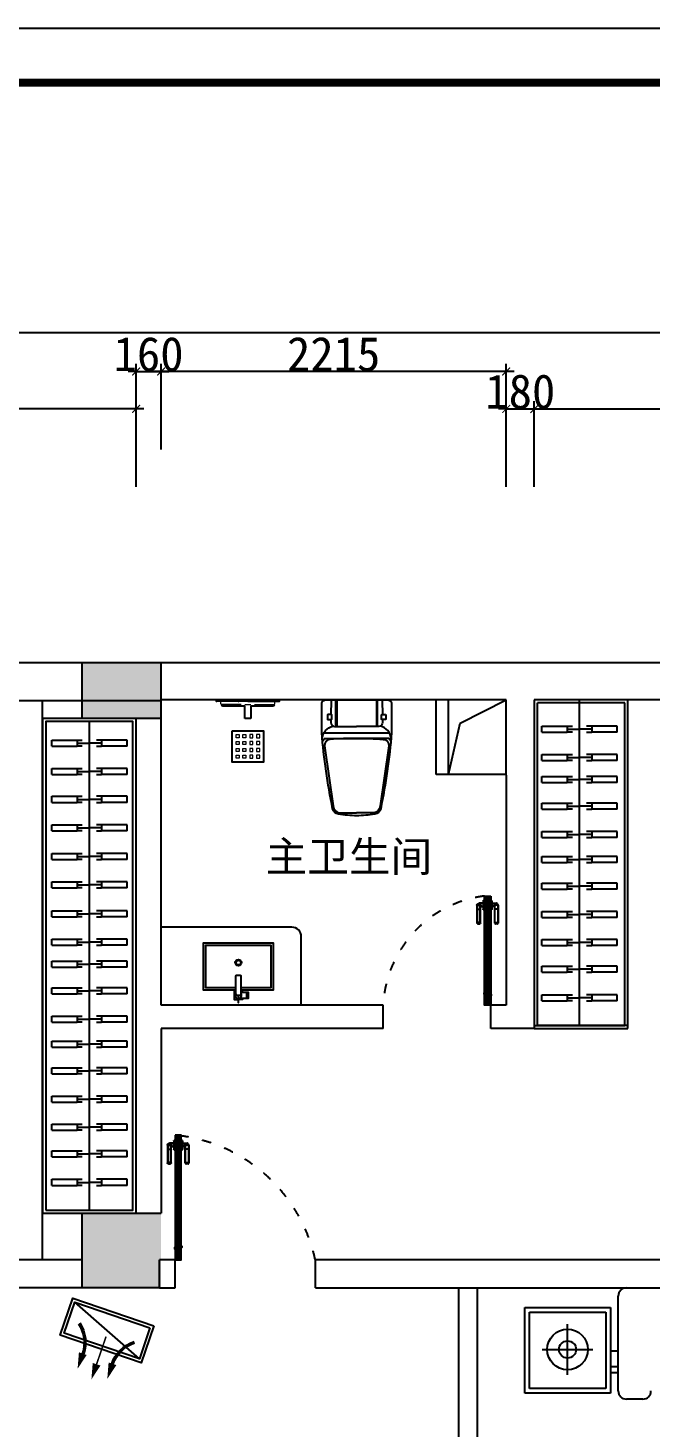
# Model space of a CAD drawing. Header units: millimetres. Extents: x 39175 to 443077, y -41362 to 75939.
# Drawn here: x 385348 to 389345, y 58479 to 67464 of the extents above; entities that cross this region are included whole.
import ezdxf
from ezdxf.enums import TextEntityAlignment as Align

# ---------------------------------------------------------------- set-up
doc = ezdxf.new("R2010")
doc.units = ezdxf.units.MM
doc.linetypes.add('ACAD_ISO03W100', pattern=[30, 12, -18])
doc.linetypes.add('HIDDEN2', pattern=[0.1875, 0.125, -0.0625])
for name, color, linetype in [('0-01图框模板说明', 2, 'Continuous'), ('0-02图框细线', 136, 'Continuous'), ('016-P平面家具', 51, 'Continuous'), ('8', 8, 'Continuous')]:
    doc.layers.add(name, color=color, linetype=linetype)
doc.styles.add('ar', font='arial.ttf')
doc.styles.get("Standard").update_dxf_attribs({"font": ''})
doc.styles.get('Standard').set_extended_font_data('NSimSun')
doc.dimstyles.new('ISO-25', dxfattribs={"dimtxt": 220, "dimasz": 50, "dimexe": 50, "dimexo": 0.625, "dimtad": 2, "dimdec": 0, "dimtxsty": 'Standard', "dimblk": 'ARCHTICK', "dimcen": 2.5, "dimdle": 50, "dimclrd": 251, "dimclre": 251, "dimclrt": 51, "dimadec": 0, "dimazin": 0, "dimtfac": 1, "dimtdec": 0, "dimtix": 1, "dimtmove": 2, "dimatfit": 3, "dimfxl": 500, "dimfxlon": 1, "dimarcsym": 0})

# ---------------------------------------------------------------- blocks, each defined once
blk = doc.blocks.new('hgggg')
at = {"layer": '0-01图框模板说明', "color": 2, "const_width": 0.724}
blk.add_lwpolyline([(3637.38, 670.41), (3637.38, 383.41), (3227.38, 383.41), (3227.38, 670.41)], close=True, dxfattribs=at)
at = {"layer": '0-02图框细线'}
blk.add_lwpolyline([(3642.38, 675.41), (3642.38, 378.41), (3222.38, 378.41), (3222.38, 675.41)], close=True, dxfattribs=at)
blk = doc.blocks.new('_ArchTick')
at = {"color": 0, "linetype": 'ByBlock', "const_width": 0.15}
blk.add_lwpolyline([(-0.5, -0.5), (0.5, 0.5)], dxfattribs=at)
blk = doc.blocks.new('*D162')
at = {"color": 251, "lineweight": -2, "transparency": 16777216}
for p, q in [((381196.4, 64519.8), (381196.4, 65069.8)), ((386041.4, 64519.8), (386041.4, 65069.8)), ((386091.4, 65019.8), (381146.4, 65019.8))]:
    blk.add_line(p, q, dxfattribs=at)
at = {"layer": 'Defpoints', "color": 0, "transparency": 16777216}
for p in [(381196.4, 65019.8), (381196.4, 63032.9), (386041.4, 63032.9)]:
    blk.add_point(p, dxfattribs=at)
at = {"color": 251, "lineweight": -2, "transparency": 16777216, "xscale": 50, "yscale": 50, "zscale": 50, "rotation": 180}
blk.add_blockref('_ArchTick', (381196.4, 65019.8), dxfattribs=at)
at = {"color": 251, "lineweight": -2, "transparency": 16777216, "xscale": 50, "yscale": 50, "zscale": 50}
blk.add_blockref('_ArchTick', (386041.4, 65019.8), dxfattribs=at)
at = {"color": 51, "transparency": 16777216, "insert": (383618.9, 65130.4), "char_height": 220, "attachment_point": 5}
blk.add_mtext('4845', dxfattribs=at)
blk = doc.blocks.new('*D163')
at = {"color": 251, "lineweight": -2, "transparency": 16777216}
for p, q in [((386041.4, 65259.8), (385991.4, 65259.8)), ((386041.4, 64759.8), (386041.4, 65309.8)), ((386041.4, 65259.8), (386201.4, 65259.8)), ((386201.4, 64759.8), (386201.4, 65309.8)), ((386201.4, 65259.8), (386251.4, 65259.8))]:
    blk.add_line(p, q, dxfattribs=at)
at = {"layer": 'Defpoints', "color": 0, "transparency": 16777216}
for p in [(386201.4, 65259.8), (386201.4, 63392.9), (386041.4, 63032.9)]:
    blk.add_point(p, dxfattribs=at)
at = {"color": 251, "lineweight": -2, "transparency": 16777216, "xscale": 50, "yscale": 50, "zscale": 50}
blk.add_blockref('_ArchTick', (386041.4, 65259.8), dxfattribs=at)
at = {"color": 251, "lineweight": -2, "transparency": 16777216, "xscale": 50, "yscale": 50, "zscale": 50, "rotation": 180}
blk.add_blockref('_ArchTick', (386201.4, 65259.8), dxfattribs=at)
at = {"color": 51, "transparency": 16777216, "insert": (386121.4, 65370.4), "char_height": 220, "attachment_point": 5}
blk.add_mtext('160', dxfattribs=at)
blk = doc.blocks.new('*D164')
at = {"color": 251, "lineweight": -2, "transparency": 16777216}
for p, q in [((388466.4, 65259.8), (386151.4, 65259.8)), ((386201.4, 64759.8), (386201.4, 65309.8)), ((388416.4, 64759.8), (388416.4, 65309.8))]:
    blk.add_line(p, q, dxfattribs=at)
at = {"layer": 'Defpoints', "color": 0, "transparency": 16777216}
for p in [(386201.4, 65259.8), (386201.4, 63392.9), (388416.4, 62667.9)]:
    blk.add_point(p, dxfattribs=at)
at = {"color": 251, "lineweight": -2, "transparency": 16777216, "xscale": 50, "yscale": 50, "zscale": 50, "rotation": 180}
blk.add_blockref('_ArchTick', (386201.4, 65259.8), dxfattribs=at)
at = {"color": 251, "lineweight": -2, "transparency": 16777216, "xscale": 50, "yscale": 50, "zscale": 50}
blk.add_blockref('_ArchTick', (388416.4, 65259.8), dxfattribs=at)
at = {"color": 51, "transparency": 16777216, "insert": (387308.9, 65370.4), "char_height": 220, "attachment_point": 5}
blk.add_mtext('2215', dxfattribs=at)
blk = doc.blocks.new('*D165')
at = {"color": 251, "lineweight": -2, "transparency": 16777216}
for p, q in [((388416.4, 64519.8), (388416.4, 65069.8)), ((388596.4, 64519.8), (388596.4, 65069.8)), ((388416.4, 65019.8), (388366.4, 65019.8)), ((388416.4, 65019.8), (388596.4, 65019.8)), ((388596.4, 65019.8), (388646.4, 65019.8))]:
    blk.add_line(p, q, dxfattribs=at)
at = {"layer": 'Defpoints', "color": 0, "transparency": 16777216}
for p in [(388596.4, 65019.8), (388596.4, 63152.9), (388416.4, 62667.9)]:
    blk.add_point(p, dxfattribs=at)
at = {"color": 251, "lineweight": -2, "transparency": 16777216, "xscale": 50, "yscale": 50, "zscale": 50}
blk.add_blockref('_ArchTick', (388416.4, 65019.8), dxfattribs=at)
at = {"color": 251, "lineweight": -2, "transparency": 16777216, "xscale": 50, "yscale": 50, "zscale": 50, "rotation": 180}
blk.add_blockref('_ArchTick', (388596.4, 65019.8), dxfattribs=at)
at = {"color": 51, "transparency": 16777216, "insert": (388506.4, 65130.4), "char_height": 220, "attachment_point": 5}
blk.add_mtext('180', dxfattribs=at)
blk = doc.blocks.new('*D166')
at = {"color": 251, "lineweight": -2, "transparency": 16777216}
for p, q in [((388596.4, 64519.8), (388596.4, 65069.8)), ((393491.4, 64519.8), (393491.4, 65069.8)), ((388546.4, 65019.8), (393541.4, 65019.8))]:
    blk.add_line(p, q, dxfattribs=at)
at = {"layer": 'Defpoints', "color": 0, "transparency": 16777216}
for p in [(393491.4, 65019.8), (388596.4, 63152.9), (393491.4, 63152.9)]:
    blk.add_point(p, dxfattribs=at)
at = {"color": 251, "lineweight": -2, "transparency": 16777216, "xscale": 50, "yscale": 50, "zscale": 50, "rotation": 180}
blk.add_blockref('_ArchTick', (388596.4, 65019.8), dxfattribs=at)
at = {"color": 251, "lineweight": -2, "transparency": 16777216, "xscale": 50, "yscale": 50, "zscale": 50}
blk.add_blockref('_ArchTick', (393491.4, 65019.8), dxfattribs=at)
at = {"color": 51, "transparency": 16777216, "insert": (391043.9, 65130.4), "char_height": 220, "attachment_point": 5}
blk.add_mtext('4895', dxfattribs=at)
blk = doc.blocks.new('*D175')
at = {"color": 251, "lineweight": -2, "transparency": 16777216}
for p, q in [((395530.1, 53082.9), (395530.1, 63442.9)), ((395030.1, 63392.9), (395580.1, 63392.9)), ((395030.1, 53132.9), (395580.1, 53132.9))]:
    blk.add_line(p, q, dxfattribs=at)
at = {"layer": 'Defpoints', "color": 0, "transparency": 16777216}
for p in [(388351.4, 63392.9), (395530.1, 63392.9), (388351.4, 53132.9)]:
    blk.add_point(p, dxfattribs=at)
at = {"color": 251, "lineweight": -2, "transparency": 16777216, "xscale": 50, "yscale": 50, "zscale": 50}
for p, rotation in [((395530.1, 63392.9), 90), ((395530.1, 53132.9), 270)]:
    blk.add_blockref('_ArchTick', p, dxfattribs=dict(at, rotation=rotation))
at = {"color": 51, "transparency": 16777216, "insert": (395640.7, 58262.9), "char_height": 220, "attachment_point": 5, "rotation": 90}
blk.add_mtext('10260', dxfattribs=at)
blk = doc.blocks.new('*D148')
at = {"color": 251, "lineweight": -2, "transparency": 16777216}
for p, q in [((374771.4, 65509.6), (393781.4, 65509.6)), ((374821.4, 65009.6), (374821.4, 65559.6)), ((393731.4, 65009.6), (393731.4, 65559.6))]:
    blk.add_line(p, q, dxfattribs=at)
at = {"layer": 'Defpoints', "color": 0, "transparency": 16777216}
for p in [(393731.4, 65509.6), (374821.4, 63392.9), (393731.4, 63392.9)]:
    blk.add_point(p, dxfattribs=at)
at = {"color": 251, "lineweight": -2, "transparency": 16777216, "xscale": 50, "yscale": 50, "zscale": 50, "rotation": 180}
blk.add_blockref('_ArchTick', (374821.4, 65509.6), dxfattribs=at)
at = {"color": 251, "lineweight": -2, "transparency": 16777216, "xscale": 50, "yscale": 50, "zscale": 50}
blk.add_blockref('_ArchTick', (393731.4, 65509.6), dxfattribs=at)
at = {"color": 51, "transparency": 16777216, "insert": (384276.4, 65620.3), "char_height": 220, "attachment_point": 5}
blk.add_mtext('18910', dxfattribs=at)
blk = doc.blocks.new('tery')
at = {"color": 250}
for p, q in [((445501.7, 189114.4), (445540.6, 189114.4)), ((445501.7, 189114.4), (445501.7, 188951.7)), ((445540.6, 189114.4), (445540.6, 188951.7)), ((445501.7, 188631), (445501.7, 188793.7)), ((445540.6, 188631), (445540.6, 188793.7)), ((445501.7, 188631), (445540.6, 188631))]:
    blk.add_line(p, q, dxfattribs=at)
at = {"color": 51}
for p, q in [((445540.6, 188951.7), (445501.7, 188951.7)), ((445501.7, 188918), (445501.7, 188951.7)), ((445521.2, 188951.7), (445521.2, 188872.7)), ((445540.6, 188951.7), (445540.6, 188918)), ((445501.7, 188827.4), (445501.7, 188793.7)), ((445540.6, 188793.7), (445501.7, 188793.7)), ((445521.2, 188793.7), (445521.2, 188872.7)), ((445540.6, 188793.7), (445540.6, 188827.4))]:
    blk.add_line(p, q, dxfattribs=at)
blk = doc.blocks.new('hghghgjhgmhjkh')
at = {"layer": '016-P平面家具', "ltscale": 10}
h = blk.add_hatch(dxfattribs=at)
h.set_pattern_fill('DOLMIT', color=250, scale=0.3, style=0)
h.set_pattern_definition([(0, (995366.9358, -407035.1008), (0, 1.905), []), (45, (995366.936, -407035.101), (-3.809997403, 3.809997403), [2.694076836, -5.388153673])])
h.paths.add_polyline_path([(42700, 46202.8), (42700, 46192.8), (42959.3, 46192.8), (42959.3, 46202.8)])
h = blk.add_hatch(dxfattribs=at)
h.set_pattern_fill('ANSI34', color=250, scale=1.777778, style=0)
h.set_pattern_definition([(225, (42769.0107, 46220.4648), (0.94281, -0.94281), []), (225, (42768.6964, 46220.4648), (0.94281, -0.94281), []), (225, (42768.3821, 46220.4648), (0.94281, -0.94281), []), (225, (42768.0679, 46220.4648), (0.94281, -0.94281), [])])
h.paths.add_polyline_path([(42760.1, 46204.5), (42761, 46204.5), (42761, 46219.6), (42768.1, 46219.6), (42768.1, 46204.5), (42769, 46204.5), (42769, 46220.5), (42760.1, 46220.5)])
h = blk.add_hatch(dxfattribs=at)
h.set_pattern_fill('ANSI34', color=250, scale=1.777778, style=0)
h.set_pattern_definition([(135, (42777.8996, 46175.1315), (0.94281, 0.94281), []), (135, (42777.5853, 46175.1315), (0.94281, 0.94281), []), (135, (42777.271, 46175.1315), (0.94281, 0.94281), []), (135, (42776.9568, 46175.1315), (0.94281, 0.94281), [])])
h.paths.add_polyline_path([(42769, 46191.1), (42769.9, 46191.1), (42769.9, 46176), (42777, 46176), (42777, 46191.1), (42777.9, 46191.1), (42777.9, 46175.1), (42769, 46175.1)])
h = blk.add_hatch(dxfattribs=at)
h.set_pattern_fill('DOLMIT', color=250, scale=0.3, style=0)
h.set_pattern_definition([(0, (995885.6025, -407035.1008), (0, 1.905), []), (45, (995885.6025, -407035.101), (-3.809997403, 3.809997403), [2.694076836, -5.388153673])])
h.paths.add_polyline_path([(43218.7, 46202.8), (43218.7, 46192.8), (43478, 46192.8), (43478, 46202.8)])
h = blk.add_hatch(dxfattribs=at)
h.set_pattern_fill('ANSI34', color=250, scale=1.777778, style=0)
h.set_pattern_definition([(45, (43400.1218, 46175.1315), (-0.94281, 0.94281), []), (45, (43400.4361, 46175.1315), (-0.94281, 0.94281), []), (45, (43400.7503, 46175.1315), (-0.94281, 0.94281), []), (45, (43401.0646, 46175.1315), (-0.94281, 0.94281), [])])
h.paths.add_polyline_path([(43409, 46191.1), (43408.1, 46191.1), (43408.1, 46176), (43401, 46176), (43401, 46191.1), (43400.1, 46191.1), (43400.1, 46175.1), (43409, 46175.1)])
h = blk.add_hatch(dxfattribs=at)
h.set_pattern_fill('ANSI34', color=250, scale=1.777778, style=0)
h.set_pattern_definition([(315, (43409.0107, 46220.4648), (-0.94281, -0.94281), []), (315, (43409.325, 46220.4648), (-0.94281, -0.94281), []), (315, (43409.6392, 46220.4648), (-0.94281, -0.94281), []), (315, (43409.9535, 46220.4648), (-0.94281, -0.94281), [])])
h.paths.add_polyline_path([(43417.9, 46204.5), (43417, 46204.5), (43417, 46219.6), (43409.9, 46219.6), (43409.9, 46204.5), (43409, 46204.5), (43409, 46220.5), (43417.9, 46220.5)])
at = {"layer": '016-P平面家具', "color": 250, "linetype": 'ByBlock'}
for p, q in [((42692, 46214.8), (43486, 46214.8)), ((42692, 46180.8), (42692, 46214.8)), ((42700, 46180.8), (42700, 46214.8)), ((42700, 46202.8), (43478, 46202.8)), ((42700, 46192.8), (43478, 46192.8)), ((42959.3, 46192.8), (42959.3, 46202.8)), ((43218.7, 46192.8), (43218.7, 46202.8)), ((43478, 46214.8), (43478, 46180.8)), ((43486, 46214.8), (43486, 46180.8)), ((43486, 46180.8), (42692, 46180.8))]:
    blk.add_line(p, q, dxfattribs=at)
at = {"layer": '016-P平面家具', "color": 51, "linetype": 'ByBlock'}
blk.add_lwpolyline([(42689, 46217.8), (43489, 46217.8), (43489, 46177.8), (42689, 46177.8)], close=True, dxfattribs=at)
at = {"layer": '016-P平面家具', "color": 8, "ltscale": 10}
for points in [[(42769, 46202.8), (42769, 46220.5), (42760.1, 46220.5), (42760.1, 46202.8)], [(42768.1, 46202.8), (42768.1, 46219.6), (42761, 46219.6), (42761, 46202.8)], [(42777.9, 46192.8), (42777.9, 46175.1), (42769, 46175.1), (42769, 46192.8)], [(42777, 46192.8), (42777, 46176), (42769.9, 46176), (42769.9, 46192.8)], [(43400.1, 46192.8), (43400.1, 46175.1), (43409, 46175.1), (43409, 46192.8)], [(43401, 46192.8), (43401, 46176), (43408.1, 46176), (43408.1, 46192.8)], [(43409, 46202.8), (43409, 46220.5), (43417.9, 46220.5), (43417.9, 46202.8)], [(43409.9, 46202.8), (43409.9, 46219.6), (43417, 46219.6), (43417, 46202.8)]]:
    blk.add_lwpolyline(points, dxfattribs=at)
blk = doc.blocks.new('2111')
at = {"color": 8, "linetype": 'HIDDEN2', "ltscale": 25}
blk.add_lwpolyline([(679757.5, -358585.4), (679697.5, -358585.4), (679697.5, -358579.4, -0.414214), (679699.5, -358577.4), (679755.5, -358577.4, -0.414214), (679757.5, -358579.4)], format="xyb", close=True, dxfattribs=at)
blk.add_lwpolyline([(679715.9, -358577.4), (679715.9, -358549.1, -0.414214), (679727.5, -358537.4), (679842.5, -358537.4, -0.414214), (679847.5, -358542.4), (679847.5, -358554.8, -0.414214), (679842.5, -358559.8), (679737.9, -358559.8, 0.414214), (679735.9, -358561.8), (679735.9, -358577.4)], format="xyb", dxfattribs=at)
at = {"layer": '8', "color": 250, "linetype": 'HIDDEN2', "ltscale": 1.5}
for p, q in [((679839.5, -358559.8), (679839.5, -358537.4)), ((679844.5, -358559.4), (679844.5, -358537.8)), ((679845.5, -358558.8), (679845.5, -358538.4)), ((679846.1, -358558.3), (679846.1, -358538.9))]:
    blk.add_line(p, q, dxfattribs=at)
blk.add_lwpolyline([(679756, -358585.4), (679699, -358585.4), (679699, -358579.4, -0.414214), (679699.5, -358578.9), (679755.5, -358578.9, -0.414214), (679756, -358579.4)], format="xyb", close=True, dxfattribs=at)
blk.add_lwpolyline([(679717.9, -358577.4), (679717.9, -358549.1, -0.414214), (679727.5, -358539.4), (679845.5, -358539.4), (679845.5, -358557.8), (679737.9, -358557.8, 0.414214), (679733.9, -358561.8), (679733.9, -358577.4)], format="xyb", dxfattribs=at)
for centre, radius, start, end in [((679734.1, -358544.5), 18.8, 194.02399, 275.29085), ((679741.2, -358548.5), 13.1, 122.61972, 245.85557), ((679812.8, -358547.9), 59.5, 169.81685, 191.47773)]:
    blk.add_arc(centre, radius, start, end, dxfattribs=at)
blk = doc.blocks.new('gngnbf1891dgh6')
at = {"color": 250}
for points in [[(-140414.7, 60466.9), (-140405.8, 60479.2), (-140319.9, 60481.4)], [(-140200.4, 60526), (-140200.4, 60105.6)], [(-140148, 60534.9), (-140164.7, 60522.7), (-140164.7, 60316)], [(-140242.6, 60440.8), (-140250, 60449), (-140404.5, 60449), (-140412.3, 60441.8)], [(-140412.1, 60442.7), (-140243.5, 60442.7)], [(-140148, 60097), (-140164.7, 60109.2), (-140164.7, 60316)], [(-140414.7, 60165), (-140405.8, 60152.7), (-140319.9, 60150.5)], [(-140242.6, 60191.2), (-140250, 60182.9), (-140404.5, 60182.9), (-140412.3, 60190.1)], [(-140412.1, 60189.2), (-140243.5, 60189.2)]]:
    blk.add_lwpolyline(points, dxfattribs=at)
at = {"color": 51}
blk.add_lwpolyline([(-139669.4, 60316, 0.038021), (-139679.6, 60432.3, 0.329423), (-139713.7, 60470.2, 0.029675), (-140201.1, 60539.8), (-140394.7, 60539.8, 0.286999), (-140413.7, 60509.5), (-140413.7, 60316), (-140413.7, 60122.5, 0.286999), (-140394.7, 60092.1), (-140201.1, 60092.1, 0.029675), (-139713.7, 60161.7, 0.329423), (-139679.6, 60199.6, 0.038021)], format="xyb", close=True, dxfattribs=at)
at = {"color": 250}
for points in [[(-140290.8, 60474.7), (-140314.3, 60474.7, -0.414214), (-140318.7, 60479.2), (-140318.7, 60499.2, -0.414214), (-140314.3, 60503.7), (-140290.8, 60503.7, -0.414214), (-140286.4, 60499.2), (-140286.4, 60479.2, -0.414214)], [(-140290.8, 60157.2), (-140314.3, 60157.2, 0.414214), (-140318.7, 60152.7), (-140318.7, 60132.7, 0.414214), (-140314.3, 60128.2), (-140290.8, 60128.2, 0.414214), (-140286.4, 60132.7), (-140286.4, 60152.7, 0.414214)]]:
    blk.add_lwpolyline(points, format="xyb", close=True, dxfattribs=at)
for points in [[(-140287.5, 60481.4), (-140268.5, 60481.4, -0.3755), (-140241.7, 60458), (-140241.7, 60316)], [(-140161.9, 60536.4, 0.355319), (-140244.4, 60466.5, -15.471062)], [(-140165.5, 60316, -0.017149), (-140159.6, 60486, -0.406672), (-140118.3, 60523), (-139731.9, 60466.8, -0.332427), (-139687.6, 60425.4), (-139687.6, 60316)], [(-140287.5, 60150.5), (-140268.5, 60150.5, 0.3755), (-140241.7, 60173.9), (-140241.7, 60316)], [(-140165.5, 60316, 0.017149), (-140159.6, 60145.9, 0.406672), (-140118.3, 60108.9), (-139731.9, 60165.1, 0.332427), (-139687.6, 60206.5), (-139687.6, 60316)], [(-140161.9, 60095.5, -0.355319), (-140244.4, 60165.4, 15.471062)]]:
    blk.add_lwpolyline(points, format="xyb", dxfattribs=at)
blk = doc.blocks.new('SFGG')
at = {"color": 51, "lineweight": -3}
for p, q in [((116294.8, -74747.1), (116294.8, -74667.1)), ((116294.8, -74667.1), (116334.8, -74667.1)), ((116334.8, -74667.1), (116334.8, -74747.1)), ((116294.8, -74747.1), (116154.8, -74747.1)), ((116474.8, -74747.1), (116334.8, -74747.1)), ((116111.2, -74781.1), (116111.2, -74783.1)), ((116314.4, -74777.1), (116114.4, -74777.1)), ((116115.2, -74787.1), (116252.9, -74787.1)), ((116256.9, -74781.1), (116256.9, -74783.1)), ((116256.9, -74783.1), (116372, -74783.1)), ((116314.4, -74777.1), (116514.4, -74777.1)), ((116372, -74781.1), (116372, -74783.1)), ((116472.4, -74787.1), (116376, -74787.1)), ((116472.4, -74787.1), (116514.4, -74787.1))]:
    blk.add_line(p, q, dxfattribs=at)
at = {"color": 251, "linetype": 'ByBlock', "lineweight": 15}
for p, q in [((116144.8, -74757.1), (116144.8, -74757.2)), ((116484.8, -74757.1), (116484.8, -74757.2))]:
    blk.add_line(p, q, dxfattribs=at)
at = {"color": 250, "linetype": 'ByBlock', "lineweight": 15}
for p, q in [((116271.5, -74757.1), (116144.8, -74757.1)), ((116334.8, -74757.1), (116294.8, -74757.1)), ((116357.3, -74757.1), (116484, -74757.1)), ((116141.7, -74761.1), (116141.7, -74773.1)), ((116488, -74761.1), (116488, -74773.1))]:
    blk.add_line(p, q, dxfattribs=at)
at = {"color": 51, "lineweight": -3}
blk.add_lwpolyline([(116414.8, -74587.1), (116214.8, -74587.1), (116214.8, -74387.1), (116414.8, -74387.1)], close=True, dxfattribs=at)
at = {"color": 250, "linetype": 'ByBlock', "lineweight": 15}
for points in [[(116238.8, -74431.2), (116258.8, -74431.2), (116258.8, -74411.2), (116238.8, -74411.2)], [(116238.8, -74475.2), (116258.8, -74475.2), (116258.8, -74455.2), (116238.8, -74455.2)], [(116282.8, -74431.2), (116302.8, -74431.2), (116302.8, -74411.2), (116282.8, -74411.2)], [(116282.8, -74475.2), (116302.8, -74475.2), (116302.8, -74455.2), (116282.8, -74455.2)], [(116346.8, -74431.2), (116326.8, -74431.2), (116326.8, -74411.2), (116346.8, -74411.2)], [(116346.8, -74475.2), (116326.8, -74475.2), (116326.8, -74455.2), (116346.8, -74455.2)], [(116390.8, -74431.2), (116370.8, -74431.2), (116370.8, -74411.2), (116390.8, -74411.2)], [(116390.8, -74475.2), (116370.8, -74475.2), (116370.8, -74455.2), (116390.8, -74455.2)], [(116238.8, -74519.2), (116258.8, -74519.2), (116258.8, -74499.2), (116238.8, -74499.2)], [(116238.8, -74563.1), (116258.8, -74563.1), (116258.8, -74543.1), (116238.8, -74543.1)], [(116282.8, -74519.2), (116302.8, -74519.2), (116302.8, -74499.2), (116282.8, -74499.2)], [(116282.8, -74563.1), (116302.8, -74563.1), (116302.8, -74543.1), (116282.8, -74543.1)], [(116346.8, -74519.2), (116326.8, -74519.2), (116326.8, -74499.2), (116346.8, -74499.2)], [(116346.8, -74563.1), (116326.8, -74563.1), (116326.8, -74543.1), (116346.8, -74543.1)], [(116390.8, -74519.2), (116370.8, -74519.2), (116370.8, -74499.2), (116390.8, -74499.2)], [(116390.8, -74563.1), (116370.8, -74563.1), (116370.8, -74543.1), (116390.8, -74543.1)]]:
    blk.add_lwpolyline(points, close=True, dxfattribs=at)
for centre, start, end in [((116145.7, -74761.1), 90, 180), ((116484, -74761.1), 0, 90), ((116145.7, -74773.1), 180, 270), ((116484, -74773.1), 270, 0)]:
    blk.add_arc(centre, 4, start, end, dxfattribs=at)
at = {"color": 51, "lineweight": -3}
for centre, radius, start, end in [((116154.8, -74757.1), 10, 90, 180), ((116474.8, -74757.1), 10, 0, 90), ((116115.2, -74781.1), 4, 90, 180), ((116115.2, -74783.1), 4, 180, 270), ((116252.9, -74781.1), 4, 0, 90), ((116252.9, -74783.1), 4, 270, 0), ((116376, -74781.1), 4, 90, 180), ((116376, -74783.1), 4, 180, 270), ((116514.4, -74781.1), 4, 0, 90), ((116514.4, -74783.1), 4, 270, 0)]:
    blk.add_arc(centre, radius, start, end, dxfattribs=at)
blk = doc.blocks.new('dhgfh')
at = {"color": 51}
blk.add_line((30653.7, 67959.2, 0), (30653.7, 67918.4, 0), dxfattribs=at)
blk.add_lwpolyline([(30619.2, 67974.8), (30827.6, 67974.8), (30827.6, 68274.8), (30377.6, 68274.8), (30377.6, 67974.8), (30586.2, 67974.8)], dxfattribs=at)
at = {"color": 250}
blk.add_lwpolyline([(30619.2, 67989.8), (30812.6, 67989.8), (30812.6, 68259.8), (30392.6, 68259.8), (30392.6, 67989.8), (30586.2, 67989.8)], dxfattribs=at)
at = {"color": 51, "elevation": 0}
blk.add_lwpolyline([(30591.2, 68068.8), (30614.2, 68068.8, -0.414214), (30619.2, 68063.8), (30619.2, 67938.8), (30586.2, 67938.8), (30586.2, 68063.8, -0.414214)], format="xyb", close=True, dxfattribs=at)
for points in [[(30586.2, 67964.8), (30574.7, 67964.8), (30574.7, 67912.3), (30601.5, 67912.3)], [(30601.5, 67938.8), (30601.5, 67892.9), (30603.9, 67892.9), (30603.9, 67938.8)], [(30619.2, 67959.2), (30665.7, 67959.2), (30665.7, 67918.4), (30603.9, 67918.4)], [(30619.2, 67964.8), (30629, 67964.8), (30629, 67959.2)], [(30629, 67918.4), (30629, 67912.3), (30603.9, 67912.3)]]:
    blk.add_lwpolyline(points, dxfattribs=at)
blk.add_lwpolyline([(30661.7, 67943.9), (30663.9, 67943.9), (30663.9, 67933.6), (30661.7, 67933.6)], close=True, dxfattribs=at)
at = {"color": 51}
blk.add_circle((30602.6, 68149.8), 20, dxfattribs=at)
at = {"color": 250}
blk.add_circle((30602.6, 68149.8), 15, dxfattribs=at)
at = {"color": 51}
for start, end in [(143.92859, 266.71118), (273.28961, 36.07128)]:
    blk.add_arc((30602.7, 67938.8, 0), 20.4, start, end, dxfattribs=at)
blk = doc.blocks.new('hgfhjgdjhgjkgk')
at = {"layer": '016-P平面家具', "ltscale": 10}
h = blk.add_hatch(dxfattribs=at)
h.set_pattern_fill('ANSI34', color=250, scale=1.777778, style=0)
h.set_pattern_definition([(225, (42806.6198, 46109.81), (0.94281, -0.94281), []), (225, (42806.3055, 46109.81), (0.94281, -0.94281), []), (225, (42805.9913, 46109.81), (0.94281, -0.94281), []), (225, (42805.677, 46109.81), (0.94281, -0.94281), [])])
h.paths.add_polyline_path([(42797.7, 46093.8), (42798.6, 46093.8), (42798.6, 46108.9), (42805.7, 46108.9), (42805.7, 46093.8), (42806.6, 46093.8), (42806.6, 46109.8), (42797.7, 46109.8)])
h = blk.add_hatch(dxfattribs=at)
h.set_pattern_fill('ANSI34', color=250, scale=1.777778, style=0)
h.set_pattern_definition([(315, (43367.7149, 46109.81), (-0.94281, -0.94281), []), (315, (43368.0291, 46109.81), (-0.94281, -0.94281), []), (315, (43368.3434, 46109.81), (-0.94281, -0.94281), []), (315, (43368.6577, 46109.81), (-0.94281, -0.94281), [])])
h.paths.add_polyline_path([(43376.6, 46093.8), (43375.7, 46093.8), (43375.7, 46108.9), (43368.6, 46108.9), (43368.6, 46093.8), (43367.7, 46093.8), (43367.7, 46109.8), (43376.6, 46109.8)])
h = blk.add_hatch(dxfattribs=at)
h.set_pattern_fill('ANSI34', color=250, scale=1.777778, style=0)
h.set_pattern_definition([(135, (42815.5087, 46064.4767), (0.94281, 0.94281), []), (135, (42815.1944, 46064.4767), (0.94281, 0.94281), []), (135, (42814.8802, 46064.4767), (0.94281, 0.94281), []), (135, (42814.5659, 46064.4767), (0.94281, 0.94281), [])])
h.paths.add_polyline_path([(42806.6, 46080.5), (42807.5, 46080.5), (42807.5, 46065.4), (42814.6, 46065.4), (42814.6, 46080.5), (42815.5, 46080.5), (42815.5, 46064.5), (42806.6, 46064.5)])
h = blk.add_hatch(dxfattribs=at)
h.set_pattern_fill('DOLMIT', color=250, scale=0.3, style=0)
h.set_pattern_definition([(0, (42974.1673, 46082.1434), (0, 1.905), []), (45, (42974.1673, 46082.1434), (-3.81, 3.81), [2.69408, -5.38815])])
h.paths.add_polyline_path([(43200.2, 46082.1), (43200.2, 46092.1), (42974.2, 46092.1), (42974.2, 46082.1)])
h = blk.add_hatch(dxfattribs=at)
h.set_pattern_fill('ANSI34', color=250, scale=1.777778, style=0)
h.set_pattern_definition([(45, (43358.826, 46064.4767), (-0.94281, 0.94281), []), (45, (43359.1402, 46064.4767), (-0.94281, 0.94281), []), (45, (43359.4545, 46064.4767), (-0.94281, 0.94281), []), (45, (43359.7688, 46064.4767), (-0.94281, 0.94281), [])])
h.paths.add_polyline_path([(43367.7, 46080.5), (43366.8, 46080.5), (43366.8, 46065.4), (43359.7, 46065.4), (43359.7, 46080.5), (43358.8, 46080.5), (43358.8, 46064.5), (43367.7, 46064.5)])
at = {"layer": '016-P平面家具', "color": 250, "linetype": 'ByBlock'}
for p, q in [((42740.2, 46104.1), (43434.2, 46104.1)), ((42740.2, 46070.1), (42740.2, 46104.1)), ((42748.2, 46070.1), (42748.2, 46104.1)), ((43426.2, 46104.1), (43426.2, 46070.1)), ((43434.2, 46104.1), (43434.2, 46070.1)), ((43434.2, 46070.1), (42740.2, 46070.1)), ((43426.2, 46092.1), (42748.2, 46092.1)), ((43426.2, 46082.1), (42748.2, 46082.1)), ((42974.2, 46082.1), (42974.2, 46092.1)), ((43200.2, 46082.1), (43200.2, 46092.1))]:
    blk.add_line(p, q, dxfattribs=at)
at = {"layer": '016-P平面家具', "color": 51, "linetype": 'ByBlock'}
blk.add_lwpolyline([(42737.2, 46107.1), (43437.2, 46107.1), (43437.2, 46067.1), (42737.2, 46067.1)], close=True, dxfattribs=at)
at = {"layer": '016-P平面家具', "color": 8, "ltscale": 10}
for points in [[(42806.6, 46092.1), (42806.6, 46109.8), (42797.7, 46109.8), (42797.7, 46092.1)], [(42805.7, 46092.1), (42805.7, 46108.9), (42798.6, 46108.9), (42798.6, 46092.1)], [(43367.7, 46092.1), (43367.7, 46109.8), (43376.6, 46109.8), (43376.6, 46092.1)], [(43368.6, 46092.1), (43368.6, 46108.9), (43375.7, 46108.9), (43375.7, 46092.1)], [(42815.5, 46082.1), (42815.5, 46064.5), (42806.6, 46064.5), (42806.6, 46082.1)], [(42814.6, 46082.1), (42814.6, 46065.4), (42807.5, 46065.4), (42807.5, 46082.1)], [(43358.8, 46082.1), (43358.8, 46064.5), (43367.7, 46064.5), (43367.7, 46082.1)], [(43359.7, 46082.1), (43359.7, 46065.4), (43366.8, 46065.4), (43366.8, 46082.1)]]:
    blk.add_lwpolyline(points, dxfattribs=at)
blk = doc.blocks.new('A$C7E183354')
h = blk.add_hatch(color=51)
h.paths.add_polyline_path([(482.7, 362.8), (474, 367.9, 0.105784), (443.8, 276.8), (454.4, 281, -0.09957)])
h.paths.add_polyline_path([(454.4, 281), (443.8, 276.8, 0.024147), (442.4, 254.7), (452.5, 258.7, -0.02552)])
h.paths.add_polyline_path([(452.5, 258.7), (442.4, 254.7, 0.0992), (458.9, 166.1), (468.2, 169.8, -0.104026)])
h.paths.add_polyline_path([(132.6, 230.7), (129.9, 221.1, -0.09957), (206.9, 181.6), (217.5, 185.9, 0.105784)])
h.paths.add_polyline_path([(217.5, 185.9), (206.9, 181.6, -0.02552), (223.7, 166.8), (233.8, 170.9, 0.024147)])
h.paths.add_polyline_path([(233.8, 170.9), (223.7, 166.8, -0.104026), (273.9, 91.7), (283.1, 95.5, 0.0992)])
at = {"color": 250}
blk.add_line((104.3, 117.8), (499.3, 502.8), dxfattribs=at)
at = {"color": 51}
blk.add_line((273.9, 91.7), (283.1, 95.5), dxfattribs=at)
at = {"color": 1}
blk.add_line((458.9, 166.1), (468.2, 169.8), dxfattribs=at)
at = {"color": 51}
blk.add_lwpolyline([(0, 323.8), (93.2, 91.8), (603.5, 296.8), (510.4, 528.8)], close=True, dxfattribs=at)
at = {"color": 250}
blk.add_lwpolyline([(26, 312.7), (104.3, 117.8), (577.5, 307.9), (499.3, 502.8)], close=True, dxfattribs=at)
at = {"color": 51, "const_width": 10}
blk.add_lwpolyline([(380.1, 97.6), (310.2, 271.5)], dxfattribs=at)
at = {"color": 51}
for points in [[(503.2, 75, 0, 52.5, 0), (464.9, 170.3, 52.5, 52.5, 0)], [(316.4, 0, 0, 52.5, 0), (278.1, 95.2, 52.5, 52.5, 0)], [(418.3, 2.4, 0, 52.5, 0), (380.1, 97.6, 52.5, 52.5, 0)]]:
    blk.add_lwpolyline(points, format="xyseb", dxfattribs=at)
for centre, radius, start, end in [((671.8, 251.6), 229.4, 149.53724, 201.88526), ((671.8, 251.6), 219.4, 149.53724, 201.88526), ((70.3, 9.9), 219.4, 21.88526, 74.23328), ((70.3, 9.9), 229.4, 21.88526, 74.23328)]:
    blk.add_arc(centre, radius, start, end, dxfattribs=at)

msp = doc.modelspace()

# ---------------------------------------------------------------- hatches: boundary and pattern name
h = msp.add_hatch(color=8)
h.dxf.hatch_style = 1
h.paths.add_polyline_path([(381191.3, 63392.9), (380681.3, 63392.9), (380681.3, 63032.9), (381011.3, 63032.9), (381191.3, 63032.9)])
h.paths.add_polyline_path([(386196.3, 63392.9), (385691.3, 63392.9), (385691.3, 63032.9), (386196.3, 63032.9)])
h.paths.add_polyline_path([(381431.3, 59807.9), (381011.3, 59807.9), (380961.3, 59807.9), (380961.3, 59377.9), (381431.3, 59377.9)])
h.paths.add_polyline_path([(386201.4, 59857.9), (385696.3, 59857.9), (385696.3, 59377.9), (386201.4, 59377.9)])
h.paths.add_polyline_path([(392206.3, 59837.9), (391706.3, 59837.9), (391706.3, 59377.9), (392206.3, 59377.9)])
h.paths.add_polyline_path([(392206.3, 63392.9), (391706.3, 63392.9), (391706.3, 63032.9), (392206.3, 63032.9)])
h.paths.add_polyline_path([(376951.4, 63392.9), (376441.4, 63392.9), (376441.4, 63032.9), (376951.4, 63032.9)])
h.paths.add_polyline_path([(376941.3, 58722.9), (376436.3, 58722.9), (376436.3, 58277.9), (376941.3, 58277.9)])

# ---------------------------------------------------------------- linework, layer by layer
for p, q in [((374821.4, 63392.9), (393731.4, 63392.9)), ((385696.4, 63032.9), (385696.4, 63392.9)), ((386201.4, 61192.9), (386201.4, 63392.9)), ((381196.4, 63147.9), (386201.4, 63147.9)), ((388046.4, 63152.9), (386201.4, 63152.9)), ((388416.4, 63152.9), (388046.4, 63152.9)), ((388046.4, 62672.9), (388046.4, 63152.9)), ((388416.4, 62667.9), (388416.4, 63152.9)), ((391711.4, 63152.9), (388596.4, 63152.9)), ((388596.4, 63152.9), (388596.4, 61042.9)), ((386201.4, 63032.9), (385696.4, 63032.9)), ((386041.4, 61042.9), (386041.4, 63032.9)), ((388416.4, 62672.9), (388046.4, 62672.9)), ((388416.4, 62667.9), (388416.4, 61192.9)), ((387626.4, 61192.9), (386201.4, 61192.9)), ((387626.4, 61042.9), (387626.4, 61192.9)), ((388416.4, 61192.9), (388316.4, 61192.9)), ((388316.4, 61042.9), (388316.4, 61192.9)), ((386041.4, 59857.9), (386041.4, 61042.9)), ((387626.4, 61042.9), (386201.4, 61042.9)), ((386201.4, 61042.9), (386201.4, 59857.9)), ((388596.4, 61042.9), (388316.4, 61042.9)), ((385696.4, 59377.9), (385696.4, 59857.9)), ((385696.4, 59857.9), (386201.4, 59857.9)), ((385696.4, 59557.9), (382436.4, 59557.9)), ((386291.4, 59557.9), (386191.4, 59557.9)), ((386191.4, 59377.9), (386191.4, 59557.9)), ((386291.4, 59377.9), (386291.4, 59557.9)), ((391711.4, 59557.9), (387191.4, 59557.9)), ((387191.4, 59377.9), (387191.4, 59557.9)), ((386191.4, 59377.9), (382436.4, 59377.9)), ((386191.4, 59377.9), (386291.4, 59377.9)), ((387191.4, 59377.9), (392211.4, 59377.9)), ((388111.4, 58397.9), (388111.4, 59377.9)), ((388231.4, 58397.9), (388231.4, 59377.9))]:
    msp.add_line(p, q)
at = {"color": 2}
for p, q in [((385441.4, 59557.9), (385441.4, 63147.9)), ((387966.4, 62672.9), (387966.4, 63152.9)), ((388046.4, 62672.9), (387966.4, 62672.9))]:
    msp.add_line(p, q, dxfattribs=at)
at = {"color": 51}
for p, q in [((387041.4, 61692.9), (386201.4, 61692.9)), ((387101.4, 61192.9), (387101.4, 61632.9))]:
    msp.add_line(p, q, dxfattribs=at)
msp.add_lwpolyline([(388046.4, 62672.9), (388119.9, 63002.5), (388416.4, 63152.9)])
at = {"color": 2}
msp.add_lwpolyline([(385441.4, 59857.9), (386041.4, 59857.9), (386041.4, 63032.9), (385441.4, 63032.9)], close=True, dxfattribs=at)
at = {"color": 51}
msp.add_arc((387041.4, 61632.9), 60, 0, 90, dxfattribs=at)
at = {"layer": '016-P平面家具', "color": 250}
for p, q in [((389176.4, 63132.9), (388616.4, 63132.9)), ((388616.4, 61062.9), (388616.4, 63132.9)), ((388886.4, 61062.9), (388886.4, 63152.9)), ((389176.4, 61062.9), (389176.4, 63132.9)), ((385741.4, 59877.9), (385741.4, 63012.9)), ((388596.4, 61062.9), (389176.4, 61062.9)), ((389196.4, 61062.9), (388616.4, 61062.9))]:
    msp.add_line(p, q, dxfattribs=at)
at = {"layer": '016-P平面家具', "color": 51}
for p, q in [((389196.4, 61042.9), (389196.4, 63152.9)), ((388596.4, 61042.9), (389196.4, 61042.9))]:
    msp.add_line(p, q, dxfattribs=at)
at = {"layer": '016-P平面家具', "color": 51, "ltscale": 120}
for p, q in [((389135.3, 58716.9), (389135.3, 59325.5)), ((389187.7, 59377.9), (391083, 59377.9)), ((388535.8, 58703.4), (388535.8, 59252.5)), ((388535.8, 59252.5), (389084.9, 59252.5)), ((389084.9, 59252.5), (389084.9, 58703.4)), ((389084.9, 58703.4), (388535.8, 58703.4)), ((389292.5, 58664.6), (389187.7, 58664.6))]:
    msp.add_line(p, q, dxfattribs=at)
at = {"layer": '016-P平面家具', "color": 250, "ltscale": 120}
for p, q in [((388565.1, 58732.7), (388565.1, 59223.3)), ((388565.1, 59223.3), (389055.6, 59223.3)), ((389055.6, 59223.3), (389055.6, 58732.7)), ((388809.6, 58820), (388809.6, 59145.9)), ((388972.5, 58981), (388646.7, 58981)), ((389055.6, 58732.7), (388565.1, 58732.7))]:
    msp.add_line(p, q, dxfattribs=at)
at = {"layer": '016-P平面家具', "color": 250}
msp.add_lwpolyline([(385461.4, 59877.9), (386021.4, 59877.9), (386021.4, 63012.9), (385461.4, 63012.9)], close=True, dxfattribs=at)
at = {"layer": '016-P平面家具', "color": 51}
msp.add_lwpolyline([(389084.9, 58974.1), (389135.3, 58974.1)], dxfattribs=at)
at = {"layer": '016-P平面家具', "color": 250, "ltscale": 120}
for points in [[(389084.9, 58874.1), (389135.3, 58874.1)], [(389084.9, 58834.1), (389135.3, 58834.1)]]:
    msp.add_lwpolyline(points, dxfattribs=at)
at = {"layer": '016-P平面家具', "color": 51, "ltscale": 120}
msp.add_circle((388809.6, 58983), 130.4, dxfattribs=at)
at = {"layer": '016-P平面家具', "color": 250, "ltscale": 120}
msp.add_circle((388809.6, 58983), 55, dxfattribs=at)
at = {"layer": '016-P平面家具', "color": 250, "linetype": 'ACAD_ISO03W100', "ltscale": 5}
for centre, radius, start, end in [((388368.7, 61155.4), 743.3, 97.13421, 177.10798), ((386192.8, 59340.7), 1022, 12.27092, 84.462)]:
    msp.add_arc(centre, radius, start, end, dxfattribs=at)
at = {"layer": '016-P平面家具', "color": 51, "ltscale": 120}
for centre, start, end in [((389187.7, 59325.5), 90, 180), ((389187.7, 58716.9), 180, 270), ((389292.5, 58716.9), 270, 0)]:
    msp.add_arc(centre, 52.4, start, end, dxfattribs=at)

# ---------------------------------------------------------------- block references
at = {"layer": '0-02图框细线', "xscale": 70, "yscale": 70, "zscale": 70}
msp.add_blockref('hgggg', (143484, 20185.6), dxfattribs=at)
at = {"layer": '016-P平面家具', "color": 250, "rotation": 180}
msp.add_blockref('SFGG', (503073.2, -11634.2), dxfattribs=at)
at = {"layer": '016-P平面家具', "xscale": -1}
for name, p, rotation in [('gngnbf1891dgh6', (447772.5, -77260.8), 90), ('2111', (29690.9, 741562.3), 90), ('2111', (27705.9, 740022.3), 90), ('A$C7E183354', (386172.6, 58810.8), 3.034609639001253)]:
    msp.add_blockref(name, p, dxfattribs=dict(at, rotation=rotation))
at = {"layer": '016-P平面家具', "color": 250, "extrusion": (0, 0, -1), "zscale": -1, "rotation": 90}
for p in [(-200013.7, -382556.4), (-196868.7, -382646.8), (-196868.7, -383007.4), (-200013.7, -383050.9), (-196868.7, -383373.5), (-200013.7, -383564.1), (-196868.7, -383741.4), (-200013.7, -384098.2), (-196868.7, -384235.9), (-196868.7, -384749.1), (-196868.7, -385283.2)]:
    msp.add_blockref('tery', p, dxfattribs=at)
at = {"layer": '016-P平面家具', "extrusion": (0, 0, -1), "zscale": -1, "rotation": 90}
for p in [(-200013.7, -382738.7), (-196868.7, -382829.2), (-200013.7, -382879.6), (-196868.7, -383189.8), (-200013.7, -383233.2), (-200013.7, -383392.9), (-196868.7, -383555.8), (-200013.7, -383746.5), (-196868.7, -383923.7), (-200013.7, -383926.9), (-196868.7, -384064.6), (-200013.7, -384280.6), (-196868.7, -384418.2), (-196868.7, -384577.9), (-196868.7, -384931.5), (-196868.7, -385111.9), (-196868.7, -385465.6)]:
    msp.add_blockref('tery', p, dxfattribs=at)
at = {"layer": '016-P平面家具', "color": 0, "linetype": 'ByBlock', "rotation": 270}
msp.add_blockref('hgfhjgdjhgjkgk', (342209.2, 104630.1), dxfattribs=at)
at = {"layer": '016-P平面家具', "rotation": 270}
for p in [(746901.8, 741562.3), (744916.8, 740022.3)]:
    msp.add_blockref('2111', p, dxfattribs=at)
at = {"layer": '016-P平面家具'}
msp.add_blockref('dhgfh', (356095, -6683.8), dxfattribs=at)
at = {"layer": '016-P平面家具', "color": 0, "linetype": 'ByBlock', "xscale": -1, "rotation": 90}
msp.add_blockref('hghghgjhgmhjkh', (432509.2, 103046.9), dxfattribs=at)

# ---------------------------------------------------------------- texts
at = {"color": 2, "style": 'ar', "flags": 8}
msp.add_attdef('主卫生间', text='原始结构图', height=196, dxfattribs=at).set_placement((387407, 62150.1), align=Align.MIDDLE)

# ---------------------------------------------------------------- dimensions: what is measured, and where the dimension line sits
for base, p1, p2, picture, middle in [((393731.4, 65509.6), (374821.4, 63392.9), (393731.4, 63392.9), '*D148', (384276.4, 65620.3)), ((386201.4, 65259.8), (386041.4, 63032.9), (386201.4, 63392.9), '*D163', (386121.4, 65370.4)), ((386201.4, 65259.8), (388416.4, 62667.9), (386201.4, 63392.9), '*D164', (387308.9, 65370.4)), ((381196.4, 65019.8), (386041.4, 63032.9), (381196.4, 63032.9), '*D162', (383618.9, 65130.4)), ((388596.4, 65019.8), (388416.4, 62667.9), (388596.4, 63152.9), '*D165', (388506.4, 65130.4)), ((393491.4, 65019.8), (388596.4, 63152.9), (393491.4, 63152.9), '*D166', (391043.9, 65130.4))]:
    dim = msp.add_linear_dim(base=base, p1=p1, p2=p2, dimstyle='ISO-25')
    dim.commit()
    dim.dimension.update_dxf_attribs({"geometry": picture, "text_midpoint": middle})
dim = msp.add_linear_dim(base=(395530.1, 63392.9), p1=(388351.4, 53132.9), p2=(388351.4, 63392.9), angle=90, dimstyle='ISO-25')
dim.commit()
dim.dimension.update_dxf_attribs({"geometry": '*D175', "text_midpoint": (395640.7, 58262.9)})

doc.saveas('drawing.dxf')
